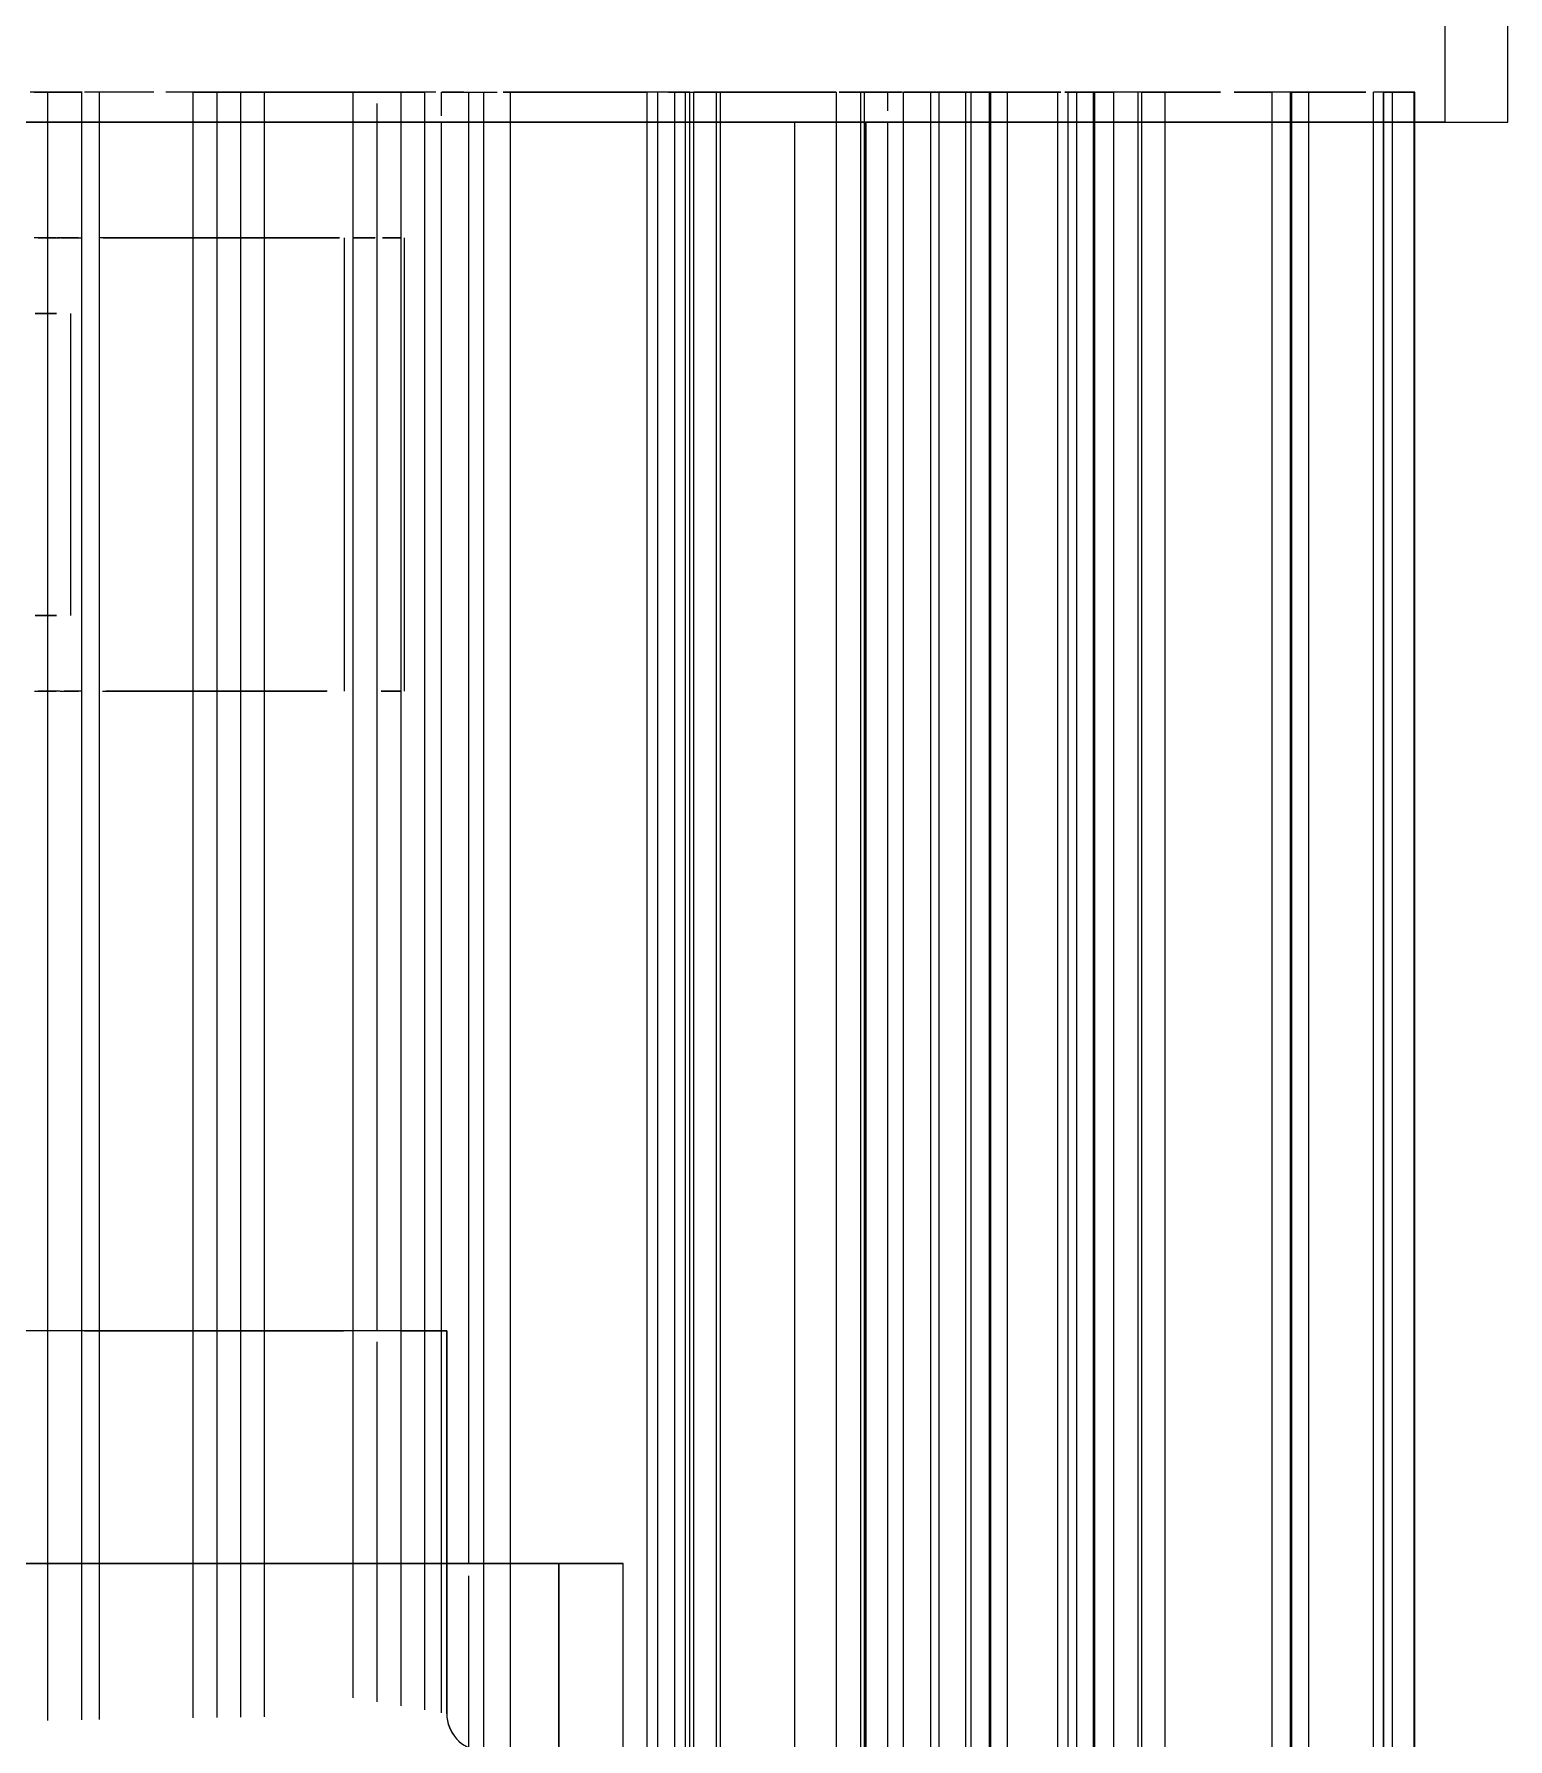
# Model space of a CAD drawing. Header units: metres. Extents: x 147 to 427, y -16 to 162.
# Drawn here: x 150.1649 to 150.2137, y 96.3955 to 96.4519 of the extents above; entities that cross this region are included whole.
import ezdxf

# ---------------------------------------------------------------- set-up
doc = ezdxf.new("R2010")
doc.units = ezdxf.units.M
doc.layers.add('P-SANR-FIXT', color=7, linetype='Continuous', lineweight=5)

# ---------------------------------------------------------------- blocks, each defined once
blk = doc.blocks.new('Bomba Jacuzzi1 - 15B-T 1_1_2CV TRIF_220_380V _1 1_2CV_-2414014-RESERVATÓRIOS TÉRREO')
at = {"layer": 'P-SANR-FIXT', "color": 9, "lineweight": 15, "true_color": 0xc0c0c0}
for p, q in [((0.347, 0.07100000000000037), (0.347, -0.07099999999999966)), ((0.29931, 0.06561000000000018), (0.29931, -0.03958899999999985)), ((0.3070000000000001, -0.0358874999999998), (0.3070000000000001, 0.03812750000000024)), ((0.3069999999999992, -0.02380956749431075), (0.3469999999999993, -0.02380956749431075)), ((0.3069999999999992, -0.02749065473625376), (0.3469999999999993, -0.02749065473625376)), ((0.3069999999999997, -0.03279179554079978), (0.3469999999999994, -0.03279179554079978)), ((0.3069999999999997, -0.0343731286012388), (0.3469999999999993, -0.0343731286012388)), ((0.2993100000000002, -0.03588749999999981), (0.3070000000000001, -0.0358874999999998)), ((0.3069999999999997, -0.03570641104970474), (0.3469999999999993, -0.03570641104970474)), ((0.22475, -0.03958899999999985), (0.29931, -0.03958899999999985)), ((0.29931, -0.03958899999999985), (0.29931, -0.04171899999999983)), ((0.22475, -0.04171899999999983), (0.29931, -0.04171899999999983)), ((0.228, -0.04252175511912108), (0.3469999999999993, -0.04252175511912108)), ((0.228, -0.04392497109895138), (0.3470000000000003, -0.04392497109895138)), ((0.228, -0.05099764010911646), (0.3470000000000003, -0.05099764010911646)), ((0.228, -0.05218075871551775), (0.3470000000000003, -0.05218075871551775)), ((0.228, -0.05796346151188449), (0.3470000000000003, -0.05796346151188449)), ((0.228, -0.05889080833658571), (0.3470000000000003, -0.05889080833658571)), ((0.228, -0.06320421805414654), (0.3470000000000004, -0.06320421805414654)), ((0.228, -0.06384752006275969), (0.3470000000000003, -0.06384752006275969)), ((0.228, -0.06655280754923266), (0.3470000000000004, -0.06655280754923266)), ((0.228, -0.06689210833790668), (0.3470000000000003, -0.06689210833790668)), ((0.228, -0.06789602507044465), (0.3470000000000003, -0.06789602507044465)), ((0.2280000000001171, -0.06792038531635824), (0.3470000000001171, -0.06792038531635824)), ((0.3470000000001171, -0.07100000000016794), (0.362500000000118, -0.07100000000016794))]:
    blk.add_line(p, q, dxfattribs=at)
at = {"layer": 'P-SANR-FIXT', "color": 254, "lineweight": 15, "true_color": 0xd3d3d3}
for p, q in [((0.29931, -0.03958899999999982), (0.29931, 0.0199100000000002)), ((0.347, -0.06770726015740361), (0.347, 2.328839343590516e-16)), ((0.2993099999999995, -0.02380956749431075), (0.3069999999999992, -0.02380956749431075)), ((0.2993099999999995, -0.02749065473625376), (0.3069999999999992, -0.02749065473625376)), ((0.3069999999999992, -0.02907294221015575), (0.3469999999999993, -0.02907294221015575)), ((0.347, -0.04331551899906982), (0.347, -0.03083723232690094)), ((0.29931, -0.03279179554079978), (0.3069999999999997, -0.03279179554079978)), ((0.29931, -0.0343731286012388), (0.3069999999999997, -0.0343731286012388)), ((0.3070000000000001, -0.03437312860123869), (0.3070000000000001, -0.03588749999999976)), ((0.2943339999999988, -0.03588749999999981), (0.2993100000000002, -0.03588749999999981)), ((0.29931, -0.03570641104970474), (0.3069999999999997, -0.03570641104970474)), ((0.3070000000000001, -0.03588749999999976), (0.2993100000000002, -0.03588749999999977)), ((0.29931, -0.03711129235164875), (0.3469999999999993, -0.03711129235164875)), ((0.29931, -0.04171899999999983), (0.29931, -0.03958899999999982)), ((0.2301250000000006, -0.04287504965087973), (0.3470000000000003, -0.04287504965087973)), ((0.2301250000000006, -0.04406061507986475), (0.3469999999999994, -0.04406061507986475)), ((0.2301250000000006, -0.04878035680954473), (0.3470000000000003, -0.04878035680954473)), ((0.347, -0.06116629057264265), (0.347, -0.05271986156171522)), ((0.2301250000000006, -0.05323962024535967), (0.3470000000000003, -0.05323962024535967)), ((0.347, -0.0682048241905092), (0.347, -0.06505631493531527)), ((0.3470000000000004, -0.06655280754923266), (0.3480000000000001, -0.06655280754923266)), ((0.3480000000000001, -0.06689210833790668), (0.3480000000000001, -0.06655280754923266)), ((0.3470000000000003, -0.06689210833790668), (0.348, -0.06689210833790668)), ((0.228, -0.06717936204549872), (0.3470000000000004, -0.06717936204549872)), ((0.228, -0.06792038531619064), (0.3470000000000003, -0.06792038531619064)), ((0.347, -0.06890038339978405), (0.347, -0.06812819652777576)), ((0.3470000000001171, -0.06892300000016742), (0.362500000000118, -0.06892300000016742)), ((0.347, -0.06921416153968153), (0.347, -0.07099999999999966))]:
    blk.add_line(p, q, dxfattribs=at)
at = {"layer": 'P-SANR-FIXT', "color": 7, "lineweight": 15, "true_color": 0xf8f8f8}
for p, q in [((0.347, -0.02086828875484188), (0.347, -0.02224580812700955)), ((0.347, -0.02226863754071899), (0.347, -0.02097085406402871)), ((0.347, -0.02295542774049929), (0.347, -0.02223655527359312)), ((0.347, -0.02238944807253724), (0.347, -0.02312859498704672)), ((0.347, -0.02310028838315692), (0.347, -0.02240395874516095)), ((0.347, -0.02369999999999966), (0.347, -0.02296254557178094)), ((0.347, -0.02381872106999913), (0.347, -0.02310716991021272)), ((0.347, -0.02313589974263766), (0.347, -0.02389122006930531)), ((0.347, -0.02907294221015552), (0.347, -0.02985326399846208)), ((0.347, -0.0324415619547238), (0.347, -0.02985326399846209)), ((0.347, -0.03006610428275503), (0.347, -0.03258712594306907)), ((0.347, -0.03110517045781621), (0.347, -0.03021311008319403)), ((0.347, -0.03351686142824236), (0.347, -0.03279179554079908)), ((0.347, -0.03292442349684043), (0.347, -0.03361969777151328)), ((0.294727934275028, -0.03358550683986155), (0.29931, -0.03358550683986155)), ((0.3469999999999993, -0.03358550683986155), (0.3476234313411122, -0.03358550683986155)), ((0.347, -0.0342500000000002), (0.347, -0.03359204056455007)), ((0.347, -0.03369155301064312), (0.347, -0.03431851224307279)), ((0.347, -0.03437312860123808), (0.347, -0.03515466057698347)), ((0.347, -0.04006769082346834), (0.347, -0.03799474429824418)), ((0.347, -0.03819514893918055), (0.347, -0.0403775311582552)), ((0.347, -0.0425217551191213), (0.347, -0.04011572213429599)), ((0.347, -0.0404274576252863), (0.347, -0.04288983351443679)), ((0.347, -0.04392497109895033), (0.347, -0.04323305578287237)), ((0.347, -0.04360291998611075), (0.347, -0.04428986394582308)), ((0.347, -0.04444917806130292), (0.347, -0.04380582260279076)), ((0.347, -0.04481040695595495), (0.347, -0.04406061507986445)), ((0.347, -0.04442374863999436), (0.347, -0.04515912033858843)), ((0.347, -0.04526288590260335), (0.347, -0.04457453579611369)), ((0.347, -0.04651571651203696), (0.347, -0.04493890208552297)), ((0.347, -0.04528434010446233), (0.347, -0.04680146316652877)), ((0.347, -0.04679904278866496), (0.347, -0.04538006701037163)), ((0.347, -0.04739999999999928), (0.347, -0.04655504769311792)), ((0.347, -0.04757917231941992), (0.347, -0.04683398265679174)), ((0.347, -0.04683883888047096), (0.347, -0.04763620508716111)), ((0.347, -0.04739999999999928), (0.347, -0.04843681451127874)), ((0.347, -0.04878035680954409), (0.347, -0.04971090829988899)), ((0.347, -0.05196572303660066), (0.347, -0.05133155940900865)), ((0.347, -0.05245300509246063), (0.347, -0.05342019688018138)), ((0.3480000000000001, -0.05248927843378581), (0.3480000000000001, -0.05190730579921587)), ((0.3480000000000001, -0.05306183508156186), (0.3480000000000001, -0.05248927843378581)), ((0.348, -0.05610954680744798), (0.348, -0.05444545918211246)), ((0.347, -0.05558051488893894), (0.347, -0.05490695797770727)), ((0.347, -0.05620877903845296), (0.347, -0.0554745108621573)), ((0.347, -0.05650166450141061), (0.347, -0.05558831746882649)), ((0.347, -0.05720988301630357), (0.347, -0.05621727424303113)), ((0.348, -0.05732038531619066), (0.3470000000000003, -0.05732038531619066)), ((0.348, -0.05796346151188442), (0.348, -0.05729152440197167)), ((0.348, -0.05729152440197183), (0.348, -0.05796346151188456)), ((0.2301250000000006, -0.0587690150714036), (0.3470000000000003, -0.0587690150714036)), ((0.348, -0.06148780366869402), (0.348, -0.05889080833658469)), ((0.348, -0.05889080833658515), (0.348, -0.05965982232709158)), ((0.347, -0.06373713388171183), (0.347, -0.0593227401592343)), ((0.3470000000000003, -0.05965982232709158), (0.348, -0.05965982232709158)), ((0.347, -0.06150486403358768), (0.347, -0.06011738864447892)), ((0.348, -0.06320421805414579), (0.348, -0.06194541205565028)), ((0.3480000000000001, -0.06411591154390785), (0.3480000000000001, -0.06381002142802761)), ((0.3480000000000001, -0.06441030260051761), (0.3480000000000001, -0.06411591154390785))]:
    blk.add_line(p, q, dxfattribs=at)
at = {"layer": 'P-SANR-FIXT', "color": 7, "lineweight": 15, "true_color": 0xf6f6f6}
for p, q in [((0.347, -0.02226291189259193), (0.347, -0.02089074214678897)), ((0.3281760000000001, -0.02223894789011703), (0.3281760000000001, -0.02295542774049963)), ((0.330676, -0.02226883350529431), (0.330676, -0.02296936844373718)), ((0.3406760000000001, -0.02296936844373763), (0.3406760000000001, -0.02226883350529473)), ((0.343176, -0.02295542774049944), (0.343176, -0.02223655527359326)), ((0.347, -0.02314188683418112), (0.347, -0.02240595259406121)), ((0.348, -0.02268471428214653), (0.348, -0.02223655527359318)), ((0.2941144143860193, -0.02268471428214653), (0.2993099999999995, -0.02268471428214653)), ((0.3281760000000001, -0.02309653162782949), (0.3281760000000001, -0.02369999999999999)), ((0.343176, -0.02369999999999982), (0.343176, -0.0229897641586024)), ((0.3469999999999993, -0.02268471428214653), (0.348, -0.02268471428214653)), ((0.3480000000000001, -0.02354018257522488), (0.3480000000000001, -0.02295587598686443)), ((0.330676, -0.02344646881728652), (0.3406760000000001, -0.02344646881728652)), ((0.347, -0.02390096358472326), (0.347, -0.02314915874330814)), ((0.347, -0.0243914205351457), (0.347, -0.02907294221015552)), ((0.347, -0.02985326399846209), (0.347, -0.02907294221015554)), ((0.347, -0.02929664740461923), (0.347, -0.03006610428275503)), ((0.3281760000000001, -0.02985326399846237), (0.3281760000000001, -0.03190869726504486)), ((0.343176, -0.03233331319923378), (0.343176, -0.0298532639984623)), ((0.347, -0.03021311008319403), (0.347, -0.02936134538930494)), ((0.347, -0.03253612676834072), (0.347, -0.03003704404567083)), ((0.347, -0.03299687993870337), (0.347, -0.03110517045781621)), ((0.343176, -0.0335168614282426), (0.343176, -0.03279179554079931)), ((0.347, -0.03355850882578621), (0.347, -0.03287017655547992)), ((0.29931, -0.03358550683986155), (0.3066359500459371, -0.03358550683986155)), ((0.3281760000000001, -0.0337155968771781), (0.3281760000000001, -0.03437312860123835)), ((0.343176, -0.03437312860123834), (0.343176, -0.03376305978830526)), ((0.347, -0.03413366883020469), (0.347, -0.03336845308449653)), ((0.347, -0.0342500000000007), (0.347, -0.03362962726226478)), ((0.3480000000000001, -0.03425040344683052), (0.3480000000000001, -0.03358550683986153)), ((0.347, -0.03503021376955104), (0.347, -0.03421269636516087)), ((0.347, -0.03515466057698347), (0.347, -0.0343731286012381)), ((0.347, -0.0344354557264786), (0.347, -0.03517486643240169)), ((0.347, -0.03570641104970403), (0.347, -0.03711129235164896)), ((0.347, -0.0404093543266725), (0.347, -0.03826445571588519)), ((0.347, -0.04078159199572506), (0.347, -0.03873219705004721)), ((0.347, -0.04287192610688807), (0.347, -0.04045836390133562)), ((0.347, -0.0431377004086586), (0.347, -0.04082844730919262)), ((0.3470000000000003, -0.04342732007564054), (0.348, -0.04342732007564054)), ((0.347, -0.04424081909327424), (0.347, -0.04356947872871011)), ((0.347, -0.04508939008158216), (0.347, -0.04437158737294623)), ((0.3480000000000001, -0.04481040695595555), (0.3480000000000001, -0.04412282209936334)), ((0.347, -0.04668958729098434), (0.347, -0.04521154045280102)), ((0.347, -0.0475012603125937), (0.347, -0.0467259547035962)), ((0.347, -0.04843681451127876), (0.347, -0.04739999999999928)), ((0.347, -0.04847923872201929), (0.347, -0.04757917231941992)), ((0.347, -0.04763620508716111), (0.347, -0.04859987989560631)), ((0.347, -0.04971090829988899), (0.347, -0.0487803568095441)), ((0.347, -0.04996871538857686), (0.347, -0.04879280893746215)), ((0.347, -0.04891555122033055), (0.347, -0.04976138361286277)), ((0.348, -0.05159382706753662), (0.348, -0.05099764010911689)), ((0.348, -0.050997640109117), (0.348, -0.05159382706753671)), ((0.3470000000000004, -0.05306183508156186), (0.3480000000000001, -0.05306183508156186)), ((0.347, -0.05361266458152435), (0.347, -0.05431658600387974)), ((0.348, -0.05610954680744754), (0.348, -0.05444545918211201)), ((0.348, -0.05444545918211229), (0.348, -0.05610954680744789)), ((0.3470000000000003, -0.05644835033909171), (0.348, -0.05644835033909171)), ((0.3470000000000003, -0.05673596757036362), (0.348, -0.05673596757036362)), ((0.348, -0.05732038531619066), (0.348, -0.05673596757036362)), ((0.348, -0.05729152440197115), (0.348, -0.05796346151188392)), ((0.348, -0.05796346151188479), (0.348, -0.05732038531619066)), ((0.348, -0.06148780366869442), (0.348, -0.05889080833658508)), ((0.348, -0.05889080833658517), (0.348, -0.06148780366869443)), ((0.348, -0.06320421805414621), (0.348, -0.0619454120556507)), ((0.348, -0.06194541205565069), (0.348, -0.06320421805414615)), ((0.3470000000000004, -0.06441030260051761), (0.3480000000000001, -0.06441030260051761)), ((0.347, -0.06495235525590894), (0.347, -0.06667279298109001)), ((0.3470000000000003, -0.06688731252102163), (0.348, -0.06688731252102163))]:
    blk.add_line(p, q, dxfattribs=at)
at = {"layer": 'P-SANR-FIXT', "color": 254, "lineweight": 15, "true_color": 0xe0e0e0}
for p, q in [((0.347, -0.03083723232690094), (0.347, -0.02144588275256705)), ((0.3480000000000001, -0.02380956749431034), (0.3480000000000001, -0.02209716246692136)), ((0.2941331226789889, -0.02380956749431075), (0.2993099999999995, -0.02380956749431075)), ((0.3070000000000001, -0.02389619757371093), (0.3070000000000001, -0.02907294221015594)), ((0.3469999999999993, -0.02380956749431075), (0.348, -0.02380956749431075)), ((0.348, -0.02619104417829115), (0.348, -0.02389619757371077)), ((0.3069999999999993, -0.02439142053514596), (0.3469999999999994, -0.02439142053514596)), ((0.3281760000000001, -0.02914747242580466), (0.3281760000000001, -0.02461188417611788)), ((0.343176, -0.02451372468846877), (0.343176, -0.02914747242580398)), ((0.348, -0.02749065473625347), (0.348, -0.02658928324035095)), ((0.2941943456526404, -0.02749065473625376), (0.2993099999999995, -0.02749065473625376)), ((0.3469999999999993, -0.02749065473625376), (0.348, -0.02749065473625376)), ((0.348, -0.02749065473625376), (0.348, -0.03279179554079976)), ((0.3069999999999992, -0.02828540565198656), (0.3469999999999993, -0.02828540565198656)), ((0.2993099999999995, -0.02907294221015575), (0.3069999999999992, -0.02907294221015575)), ((0.2948637600848498, -0.03279179554079978), (0.29931, -0.03279179554079978)), ((0.3469999999999994, -0.03279179554079978), (0.3480000000000001, -0.03279179554079978)), ((0.3480000000000001, -0.03437312860123883), (0.3480000000000001, -0.03279179554079976)), ((0.2945931505524095, -0.0343731286012388), (0.29931, -0.0343731286012388)), ((0.3469999999999993, -0.0343731286012388), (0.348, -0.0343731286012388)), ((0.348, -0.03550509973482138), (0.348, -0.03439359645120689)), ((0.3069999999999997, -0.03515466057698354), (0.3469999999999994, -0.03515466057698354)), ((0.2993100000000002, -0.03588749999999977), (0.2943339999999988, -0.03588749999999977)), ((0.2943649892946607, -0.03570641104970474), (0.29931, -0.03570641104970474)), ((0.3472175764932983, -0.03570641104970474), (0.348, -0.03570641104970474)), ((0.348, -0.03570641104970474), (0.348, -0.03755580544430982)), ((0.29931, -0.03661371054585787), (0.3469999999999994, -0.03661371054585787)), ((0.2301250000000006, -0.03711129235164875), (0.29931, -0.03711129235164875)), ((0.348, -0.03775724896206564), (0.348, -0.04252175511912175)), ((0.29931, -0.03958899999999982), (0.22475, -0.03958899999999982)), ((0.3469999999999993, -0.04252175511912108), (0.348, -0.04252175511912108)), ((0.348, -0.04322724136845184), (0.348, -0.04252175511912108)), ((0.347, -0.04843681451127769), (0.347, -0.04331551899906982)), ((0.348, -0.04392497109895107), (0.348, -0.04322724136845184)), ((0.3470000000000003, -0.04392497109895138), (0.348, -0.04392497109895138)), ((0.348, -0.0439249710989508), (0.348, -0.04873592067971981)), ((0.2301250000001166, -0.04740000000016682), (0.347000000000116, -0.04740000000016682)), ((0.347, -0.05271986156171522), (0.347, -0.04878397926888556)), ((0.348, -0.04887052093503124), (0.348, -0.05093253128388559)), ((0.2301250000000006, -0.04958913786310861), (0.3470000000000003, -0.04958913786310861)), ((0.2301250000000006, -0.0497109082998897), (0.3470000000000003, -0.0497109082998897)), ((0.3470000000000003, -0.05099764010911646), (0.348, -0.05099764010911646)), ((0.348, -0.05218075871551745), (0.348, -0.05099764010911646)), ((0.3470000000000003, -0.05218075871551775), (0.348, -0.05218075871551775)), ((0.348, -0.05218075871551822), (0.348, -0.05620623484949791)), ((0.2301250000000006, -0.05388676967984955), (0.3470000000000003, -0.05388676967984955)), ((0.2301250000000006, -0.0561095468074477), (0.3470000000000003, -0.0561095468074477)), ((0.348, -0.05634083510480934), (0.348, -0.05796346151188471)), ((0.3470000000000003, -0.05796346151188449), (0.348, -0.05796346151188449)), ((0.348, -0.05889080833658551), (0.348, -0.05796346151188449)), ((0.3470000000000003, -0.05889080833658571), (0.348, -0.05889080833658571)), ((0.348, -0.05889080833658498), (0.348, -0.06148780366869405)), ((0.347, -0.06404541265486108), (0.347, -0.06116629057264265)), ((0.348, -0.06194541205565027), (0.348, -0.0632042180541467)), ((0.3470000000000004, -0.06320421805414654), (0.3480000000000001, -0.06320421805414654)), ((0.3480000000000001, -0.06384752006275954), (0.3480000000000001, -0.06320421805414654)), ((0.3470000000000003, -0.06384752006275969), (0.348, -0.06384752006275969)), ((0.347, -0.06505631493531527), (0.347, -0.0641801940025678)), ((0.348, -0.06384752006275915), (0.348, -0.06629977450963641)), ((0.348, -0.06689210833790657), (0.348, -0.06789602507044465)), ((0.3470000000000003, -0.06789602507044465), (0.348, -0.06789602507044465)), ((0.3470000000001171, -0.06792038531635824), (0.3480000000001169, -0.06792038531635824)), ((0.347, -0.06849999999999967), (0.347, -0.0682048241905092)), ((0.348, -0.06792038531619064), (0.348, -0.06789602507044465)), ((0.347, -0.06849999999999967), (0.347, -0.06834287772955407))]:
    blk.add_line(p, q, dxfattribs=at)
at = {"layer": 'P-SANR-FIXT', "color": 7, "lineweight": 15, "true_color": 0xefefef}
for p, q in [((0.3281760000000001, -0.02308124928430582), (0.3281760000000001, -0.02236474252697206)), ((0.330676, -0.02296636992098265), (0.330676, -0.02226141944798792)), ((0.3406760000000001, -0.02226141944798654), (0.3406760000000001, -0.02296636992098125)), ((0.343176, -0.02236234789445611), (0.343176, -0.02308124928430513)), ((0.347, -0.02299664501851894), (0.347, -0.02231122115918305)), ((0.348, -0.02223655527359289), (0.348, -0.02380956749431011)), ((0.348, -0.02381948050344562), (0.348, -0.02225067190643732)), ((0.3069999999999992, -0.02268471428214653), (0.3306759999999999, -0.02268471428214653)), ((0.3406759999999998, -0.02268471428214653), (0.3469999999999993, -0.02268471428214653)), ((0.343176, -0.02311555780090056), (0.343176, -0.02382460497725584)), ((0.347, -0.02369999999999956), (0.347, -0.0230034008074514)), ((0.3281760000000001, -0.02382460497725647), (0.3281760000000001, -0.02322222124004714)), ((0.330676, -0.02344646881728656), (0.3406760000000001, -0.02344646881728656)), ((0.347, -0.029318906534339), (0.347, -0.02394714098720757)), ((0.347, -0.02927351259052509), (0.347, -0.02413086652125059)), ((0.2941427999213485, -0.02439142053514596), (0.2993099999999995, -0.02439142053514596)), ((0.3281760000000001, -0.02449000189696294), (0.3281760000000001, -0.02907294221015583)), ((0.343176, -0.02907294221015574), (0.343176, -0.02439142053514588)), ((0.3469999999999994, -0.02439142053514596), (0.3480000000000001, -0.02439142053514596)), ((0.2942075637621764, -0.02828540565198656), (0.2993099999999995, -0.02828540565198656)), ((0.347, -0.0325420683618668), (0.347, -0.02931890653433834)), ((0.348, -0.0298532639984623), (0.348, -0.02907294221015585)), ((0.29931, -0.02985326399846257), (0.3069999999999997, -0.02985326399846257)), ((0.3469999999999993, -0.02985326399846257), (0.348, -0.02985326399846257)), ((0.3480000000000001, -0.03248542451203548), (0.3480000000000001, -0.02985326399846287)), ((0.348, -0.02985326399846257), (0.348, -0.03246986968366966)), ((0.3281760000000001, -0.03192414807848454), (0.3281760000000001, -0.02991394737338287)), ((0.343176, -0.02991394737338226), (0.343176, -0.03233778185060438)), ((0.343176, -0.03279179554079945), (0.343176, -0.03351686142824268)), ((0.347, -0.03351686142824193), (0.347, -0.03286254397291676)), ((0.348, -0.03279179554079933), (0.348, -0.03437312860123824)), ((0.3281760000000001, -0.03437312860123835), (0.3281760000000001, -0.03371559687717816)), ((0.343176, -0.03376305978830531), (0.343176, -0.03437312860123835)), ((0.347, -0.03449931673023596), (0.347, -0.03360432111795002)), ((0.3480000000000001, -0.03439303782640671), (0.3480000000000001, -0.03359218622472358)), ((0.3281760000000001, -0.03449169630102351), (0.343176, -0.03449169630102351)), ((0.347, -0.03574555978414106), (0.347, -0.03449931673023711)), ((0.2944594089594252, -0.03515466057698354), (0.29931, -0.03515466057698354)), ((0.3469999999999994, -0.03515466057698354), (0.3480000000000001, -0.03515466057698354)), ((0.347, -0.03619798696081429), (0.347, -0.03529775217552081)), ((0.347, -0.03733313897207146), (0.347, -0.03583180814525316)), ((0.347, -0.03743184548508655), (0.347, -0.03596795091200425)), ((0.347, -0.03784302266405937), (0.347, -0.03641036721841144)), ((0.2301250000000006, -0.03799474429824459), (0.29931, -0.03799474429824459)), ((0.347, -0.04021706796122961), (0.347, -0.03787660951215262)), ((0.3469999999999993, -0.03799474429824459), (0.348, -0.03799474429824459)), ((0.3480000000000001, -0.0425493144204068), (0.3480000000000001, -0.03799474429824488)), ((0.348, -0.03799474429824459), (0.348, -0.04252175511912185)), ((0.347, -0.04104960413938197), (0.347, -0.04025888983299972)), ((0.347, -0.04284054632713492), (0.347, -0.04104960413938197)), ((0.2301250000000006, -0.04342732007564054), (0.3470000000000003, -0.04342732007564054)), ((0.348, -0.04322724136845219), (0.348, -0.04392497109895092)), ((0.347, -0.04428375070286113), (0.347, -0.04360490706137679)), ((0.3469999999999994, -0.04378720749636184), (0.3480000000000001, -0.04378720749636184)), ((0.347, -0.04578488416610146), (0.347, -0.04440926528967928)), ((0.348, -0.04493890208552292), (0.348, -0.04406061507986438)), ((0.3470000000000003, -0.0449389020855236), (0.348, -0.0449389020855236)), ((0.348, -0.04876595338483211), (0.348, -0.0449389020855236)), ((0.348, -0.0449389020855236), (0.348, -0.04873592067972004)), ((0.347, -0.04691390898494797), (0.347, -0.04578488416610146)), ((0.347, -0.04739999999999966), (0.347, -0.0469561219711523)), ((0.3470000000000003, -0.04878035680954473), (0.348, -0.04878035680954473)), ((0.348, -0.04887052093503147), (0.348, -0.04971090829988945)), ((0.348, -0.04958913786310862), (0.348, -0.04889836591496523)), ((0.3470000000000003, -0.04958913786310861), (0.348, -0.04958913786310861)), ((0.2301250000000002, -0.0497499999999995), (0.347, -0.04974999999999948)), ((0.3470000000000003, -0.0497109082998897), (0.348, -0.0497109082998897)), ((0.348, -0.05093253128388602), (0.348, -0.05020458146424491)), ((0.348, -0.05096164203329485), (0.348, -0.05022897329312802)), ((0.348, -0.0521807587155181), (0.348, -0.05099764010911717)), ((0.348, -0.05159453902884854), (0.348, -0.05102534286691235)), ((0.348, -0.05218075871551765), (0.348, -0.05388676967984905)), ((0.3480000000000001, -0.05384927867219577), (0.3480000000000001, -0.05229810998633367)), ((0.3470000000000003, -0.05388676967984955), (0.348, -0.05388676967984955)), ((0.348, -0.05620623484949799), (0.348, -0.05388676967984968)), ((0.348, -0.05610954680744761), (0.348, -0.05388676967984956)), ((0.3470000000000003, -0.0561095468074477), (0.348, -0.0561095468074477)), ((0.348, -0.05796346151188474), (0.348, -0.05634083510480942)), ((0.348, -0.05634083510480879), (0.348, -0.05796346151188413)), ((0.2301250000000006, -0.05644835033909171), (0.3470000000000003, -0.05644835033909171)), ((0.2301250000000006, -0.05673596757036362), (0.3470000000000003, -0.05673596757036362)), ((0.348, -0.06148780366869476), (0.348, -0.05889080833658542)), ((0.348, -0.05889080833658509), (0.348, -0.0614878036686945)), ((0.348, -0.06320421805414653), (0.348, -0.06194541205565103)), ((0.348, -0.06194541205565078), (0.348, -0.06320421805414633)), ((0.348, -0.06384752006275941), (0.348, -0.06629977450963687)), ((0.348, -0.06629977450963714), (0.348, -0.06384752006275986)), ((0.3470000000000004, -0.06717936204549872), (0.3480000000000001, -0.06717936204549872)), ((0.347, -0.0675389394186958), (0.347, -0.06809447111121242))]:
    blk.add_line(p, q, dxfattribs=at)
at = {"layer": 'P-SANR-FIXT', "color": 7, "lineweight": 15, "true_color": 0xfafafa}
for p, q in [((0.347, -0.0222365552735931), (0.347, -0.02295542774049928)), ((0.347, -0.02296254557178093), (0.347, -0.02369999999999964)), ((0.347, -0.02985326399846208), (0.347, -0.03244156195472379)), ((0.347, -0.03279179554079908), (0.347, -0.03351686142824234)), ((0.347, -0.03359204056455006), (0.347, -0.0342500000000002)), ((0.347, -0.03799474429824418), (0.347, -0.04006769082346832)), ((0.347, -0.04011572213429597), (0.347, -0.0425217551191213)), ((0.347, -0.04323305578287235), (0.347, -0.04392497109895031)), ((0.347, -0.04406061507986442), (0.347, -0.04481040695595492)), ((0.347, -0.04493890208552295), (0.347, -0.04651571651203695)), ((0.347, -0.04655504769311791), (0.347, -0.04739999999999928)), ((0.347, -0.05112552273969957), (0.347, -0.051790699482432)), ((0.348, -0.05159382706753637), (0.348, -0.05099764010911662)), ((0.347, -0.05224984891782887), (0.347, -0.05155130231867094)), ((0.3470000000000003, -0.05190730579921558), (0.348, -0.05190730579921558)), ((0.347, -0.05489384616162737), (0.347, -0.05560929435042964)), ((0.347, -0.05561759410833793), (0.347, -0.05659114176112629)), ((0.348, -0.05796346151188404), (0.348, -0.0572915244019713)), ((0.348, -0.05729152440197169), (0.348, -0.05796346151188447)), ((0.348, -0.05965982232709157), (0.348, -0.05876901507140359)), ((0.347, -0.0599272670931806), (0.347, -0.06361196888006541)), ((0.347, -0.06334420320423295), (0.347, -0.06150486403358768)), ((0.3470000000000003, -0.06381002142802762), (0.348, -0.06381002142802762))]:
    blk.add_line(p, q, dxfattribs=at)
at = {"layer": 'P-SANR-FIXT', "color": 7, "lineweight": 15, "true_color": 0xf3f3f3}
for p, q in [((0.347, -0.02299664501851906), (0.347, -0.02231122115918317)), ((0.2993099999999995, -0.02268471428214653), (0.3069999999999992, -0.02268471428214653)), ((0.3306759999999999, -0.02268471428214653), (0.3406759999999998, -0.02268471428214653)), ((0.347, -0.02369999999999968), (0.347, -0.02300340080745151)), ((0.347, -0.0263756902088988), (0.347, -0.02403635749253629)), ((0.347, -0.02907294221015554), (0.347, -0.02439142053514571)), ((0.347, -0.02459663456336993), (0.347, -0.02929664740461923)), ((0.347, -0.02936134538930494), (0.347, -0.0263756902088988)), ((0.3281760000000001, -0.02907294221015583), (0.3281760000000001, -0.02985326399846237)), ((0.343176, -0.0298532639984623), (0.343176, -0.02907294221015574)), ((0.347, -0.03003704404567083), (0.347, -0.02927351259052509)), ((0.347, -0.03254206836186777), (0.347, -0.029318906534339)), ((0.2942336400119164, -0.02985326399846257), (0.29931, -0.02985326399846257)), ((0.348, -0.03246986968366927), (0.348, -0.0298532639984623)), ((0.3281760000000001, -0.03249999999999958), (0.343176, -0.03249999999999958)), ((0.347, -0.03351686142824201), (0.347, -0.03286254397291775)), ((0.348, -0.03358547679953613), (0.348, -0.03279179554079892)), ((0.3069999999999997, -0.03358550683986155), (0.3469999999999993, -0.03358550683986155)), ((0.347, -0.03449931673023711), (0.347, -0.03360432111795132)), ((0.347, -0.03504404180960588), (0.347, -0.03438470339905593)), ((0.3480000000000001, -0.03515466057698354), (0.3480000000000001, -0.03437316905899113)), ((0.347, -0.03711129235164896), (0.347, -0.03570641104970403)), ((0.347, -0.03572572306218871), (0.347, -0.03724907309460038)), ((0.347, -0.0402170679612298), (0.347, -0.03787660951215319)), ((0.348, -0.04252175511912158), (0.348, -0.03799474429824407)), ((0.347, -0.04284054632713498), (0.347, -0.0402588898329999)), ((0.347, -0.04428375070286116), (0.347, -0.04360490706137683)), ((0.347, -0.046913908984948), (0.347, -0.04440926528967933)), ((0.348, -0.04406061507986503), (0.348, -0.04481040695595555)), ((0.3469999999999994, -0.04481040695595555), (0.3480000000000001, -0.04481040695595555)), ((0.348, -0.04873592067971956), (0.348, -0.04493890208552292)), ((0.347, -0.04739999999999966), (0.347, -0.04695612197115231)), ((0.347, -0.04843681451127901), (0.347, -0.0475012603125937)), ((0.347, -0.04989800425612698), (0.347, -0.04883534020177289)), ((0.348, -0.04971090829988902), (0.348, -0.048870520935031)), ((0.347, -0.04974999999999947), (0.2301250000000001, -0.04974999999999948)), ((0.3473734019026454, -0.05047639931192861), (0.348, -0.05047639931192861)), ((0.348, -0.05099764010911655), (0.348, -0.05159382706753632)), ((0.3480000000000001, -0.05162542018539745), (0.3480000000000001, -0.05102474708867015)), ((0.2301250000000006, -0.05190730579921558), (0.3470000000000003, -0.05190730579921558)), ((0.348, -0.05388676967984925), (0.348, -0.05218075871551793)), ((0.348, -0.05218075871551799), (0.348, -0.05306183508156159)), ((0.347, -0.05436215998345065), (0.347, -0.05306614564711763)), ((0.347, -0.05487934601632506), (0.347, -0.05342811357171506)), ((0.3470000000000004, -0.05384927867219578), (0.3480000000000001, -0.05384927867219578)), ((0.3470000000000003, -0.05444545918211263), (0.348, -0.05444545918211263)), ((0.348, -0.05517088205310831), (0.348, -0.05444545918211274)), ((0.348, -0.05444545918211263), (0.348, -0.05610954680744811)), ((0.3470000000000003, -0.05645314513364161), (0.348, -0.05645314513364161)), ((0.348, -0.05796346151188476), (0.348, -0.05645314513364168)), ((0.348, -0.05729152440197163), (0.348, -0.05645314513364161)), ((0.3470000000000003, -0.05732038531619066), (0.2301250000000007, -0.05732038531619066)), ((0.3470000000000003, -0.05729152440197164), (0.348, -0.05729152440197164)), ((0.348, -0.05729152440197164), (0.348, -0.0579634615118844)), ((0.348, -0.05889080833658462), (0.348, -0.06148780366869405)), ((0.348, -0.06148780366869468), (0.348, -0.05889080833658542)), ((0.228, -0.05965982232709158), (0.3470000000000003, -0.05965982232709158)), ((0.348, -0.06194541205565034), (0.348, -0.06320421805414589)), ((0.348, -0.06320421805414639), (0.348, -0.06194541205565093)), ((0.228, -0.06381002142802762), (0.3470000000000003, -0.06381002142802762)), ((0.348, -0.06629977450963706), (0.348, -0.0638475200627597)), ((0.347, -0.06616591910080116), (0.347, -0.06467062774303722)), ((0.347, -0.06759866388123104), (0.347, -0.06509529902257395)), ((0.3480000000000001, -0.0670393487085018), (0.3480000000000001, -0.06688731252102172)), ((0.3480000000000001, -0.06717936204549872), (0.3480000000000001, -0.0670393487085018))]:
    blk.add_line(p, q, dxfattribs=at)
at = {"layer": 'P-SANR-FIXT', "color": 254, "lineweight": 15, "true_color": 0xe9e9e9}
for p, q in [((0.348, -0.02380956749431075), (0.348, -0.02223655527359325)), ((0.348, -0.0238108400348152), (0.348, -0.022250039924692)), ((0.347, -0.02931890653433834), (0.347, -0.02394714098720742)), ((0.348, -0.02619333275168585), (0.348, -0.02390527271198325)), ((0.2993099999999995, -0.02439142053514596), (0.3069999999999993, -0.02439142053514596)), ((0.348, -0.02828540565198656), (0.348, -0.02659455155534358)), ((0.2993099999999995, -0.02828540565198656), (0.3069999999999992, -0.02828540565198656)), ((0.3469999999999993, -0.02828540565198656), (0.348, -0.02828540565198656)), ((0.348, -0.02907294221015585), (0.348, -0.02828540565198656)), ((0.2942206618842205, -0.02907294221015575), (0.2993099999999995, -0.02907294221015575)), ((0.3070000000000001, -0.02907294221015594), (0.3070000000000001, -0.03246986968366979)), ((0.3281760000000001, -0.02991394737338287), (0.3281760000000001, -0.02914747242580466)), ((0.343176, -0.02914747242580398), (0.343176, -0.02991394737338226)), ((0.3469999999999993, -0.02907294221015575), (0.348, -0.02907294221015575)), ((0.348, -0.0343731286012388), (0.348, -0.02907294221015575)), ((0.348, -0.03246986968366989), (0.348, -0.02907294221015573)), ((0.3069999999999997, -0.02985326399846257), (0.3469999999999993, -0.02985326399846257)), ((0.348, -0.03439359645120689), (0.348, -0.03279924682553625)), ((0.348, -0.03437312860123824), (0.348, -0.03515466057698356)), ((0.3480000000000001, -0.03552071788692591), (0.3480000000000001, -0.03439303782640671)), ((0.347, -0.03574555978414012), (0.347, -0.03449931673023596)), ((0.29931, -0.03515466057698354), (0.3069999999999997, -0.03515466057698354)), ((0.347, -0.03743184548508592), (0.347, -0.03596795091200337)), ((0.3480000000000001, -0.03645312850306875), (0.3480000000000001, -0.03572492398298881)), ((0.2932207165417704, -0.03661371054585787), (0.2988991474081288, -0.03661371054585787)), ((0.3469999999999994, -0.03661371054585787), (0.3480000000000001, -0.03661371054585787)), ((0.3469999999999993, -0.03711129235164875), (0.348, -0.03711129235164875)), ((0.348, -0.04392497109895138), (0.348, -0.03775724896206482)), ((0.348, -0.04253325567706022), (0.348, -0.03777338405282226)), ((0.29931, -0.03799474429824459), (0.3469999999999993, -0.03799474429824459)), ((0.3470000000000003, -0.04287504965087973), (0.348, -0.04287504965087973)), ((0.348, -0.04322724136845212), (0.348, -0.0439249710989508)), ((0.2301250000000006, -0.04378720749636184), (0.3469999999999994, -0.04378720749636184)), ((0.3469999999999994, -0.04406061507986475), (0.3480000000000001, -0.04406061507986475)), ((0.348, -0.04873592067971975), (0.348, -0.04406061507986475)), ((0.3480000000000001, -0.04873824294760316), (0.3480000000000001, -0.04406061507986474)), ((0.2301250000000006, -0.04481040695595555), (0.3469999999999994, -0.04481040695595555)), ((0.2301250000000006, -0.0449389020855236), (0.3470000000000003, -0.0449389020855236)), ((0.348, -0.05093253128388558), (0.348, -0.04887052093503119)), ((0.348, -0.04887052093503162), (0.348, -0.05093253128388604)), ((0.2301250000000006, -0.05047639931192861), (0.3470000000000003, -0.05047639931192861)), ((0.348, -0.05218075871551775), (0.348, -0.05099764010911673)), ((0.348, -0.05099764010911719), (0.348, -0.05218075871551822)), ((0.348, -0.05620623484949745), (0.348, -0.0521807587155181)), ((0.348, -0.05323962024535967), (0.348, -0.05221068942369987)), ((0.2301250000000006, -0.05306183508156186), (0.3470000000000004, -0.05306183508156186)), ((0.3470000000000003, -0.05323962024535967), (0.348, -0.05323962024535967)), ((0.348, -0.05323962024535967), (0.348, -0.05620623484949778)), ((0.2301250000000006, -0.05384927867219578), (0.3470000000000004, -0.05384927867219578)), ((0.2301250000000006, -0.05444545918211263), (0.3470000000000003, -0.05444545918211263)), ((0.348, -0.05796346151188409), (0.348, -0.05634083510480886)), ((0.348, -0.0563408351048092), (0.348, -0.05796346151188443)), ((0.2301250000000006, -0.05645314513364161), (0.3470000000000003, -0.05645314513364161)), ((0.2301250000000006, -0.05729152440197164), (0.3470000000000003, -0.05729152440197164)), ((0.348, -0.06148780366869454), (0.348, -0.05889080833658533)), ((0.348, -0.05889080833658474), (0.348, -0.06148780366869397)), ((0.348, -0.06320421805414622), (0.348, -0.06194541205565078)), ((0.348, -0.06194541205565023), (0.348, -0.06320421805414568)), ((0.348, -0.06629977450963738), (0.348, -0.06384752006276004)), ((0.348, -0.06384752006275983), (0.348, -0.06629977450963725)), ((0.228, -0.06441030260051761), (0.3470000000000004, -0.06441030260051761)), ((0.228, -0.06688731252102163), (0.3470000000000003, -0.06688731252102163)), ((0.348, -0.06789602507044444), (0.348, -0.06689210833790642)), ((0.347, -0.06834287772955407), (0.347, -0.06738903048176949)), ((0.3470000000000003, -0.06792038531619064), (0.348, -0.06792038531619064)), ((0.347, -0.06809447111121242), (0.347, -0.06852567067781128)), ((0.347, -0.06888845643440762), (0.347, -0.06812819652777592))]:
    blk.add_line(p, q, dxfattribs=at)
at = {"layer": 'P-SANR-FIXT', "color": 7, "lineweight": 15, "true_color": 0xfbfbfb}
for p, q in [((0.348, -0.05796346151188447), (0.348, -0.05729152440197172)), ((0.347, -0.05817162128510473), (0.347, -0.05757954739485664)), ((0.347, -0.05901420608265816), (0.347, -0.05837621215025823)), ((0.3470000000000003, -0.0587690150714036), (0.348, -0.0587690150714036))]:
    blk.add_line(p, q, dxfattribs=at)
at = {"layer": 'P-SANR-FIXT', "color": 7, "lineweight": 15, "true_color": 0xfcfcfc}
blk.add_line((0.347, -0.05774561225506775), (0.347, -0.0583826042783676), dxfattribs=at)
at = {"layer": 'P-SANR-FIXT', "color": 254, "lineweight": 15, "true_color": 0xd3d3d3}
blk.add_arc((0.2943339999999988, -0.03711849999999869), 0.001230999999998909, 90, 174.8265787456215, dxfattribs=at)
at = {"layer": 'P-SANR-FIXT', "color": 254, "lineweight": 15, "true_color": 0xe0e0e0}
for radius, start, end in [(0.001230999999998872, 90, 132.4132893728105), (0.001230999999998892, 132.4132893728101, 160.6888156213506)]:
    blk.add_arc((0.2943339999999988, -0.03711849999999865), radius, start, end, dxfattribs=at)

msp = doc.modelspace()

# ---------------------------------------------------------------- block references
at = {"layer": 'P-SANR-FIXT', "color": 254, "lineweight": 15, "true_color": 0xe0e0e0, "rotation": 89.99999999999915}
msp.add_blockref('Bomba Jacuzzi1 - 15B-T 1_1_2CV TRIF_220_380V _1 1_2CV_-2414014-RESERVATÓRIOS TÉRREO', (150.1427179895538, 96.10195853299291), dxfattribs=at)

doc.saveas('drawing.dxf')
